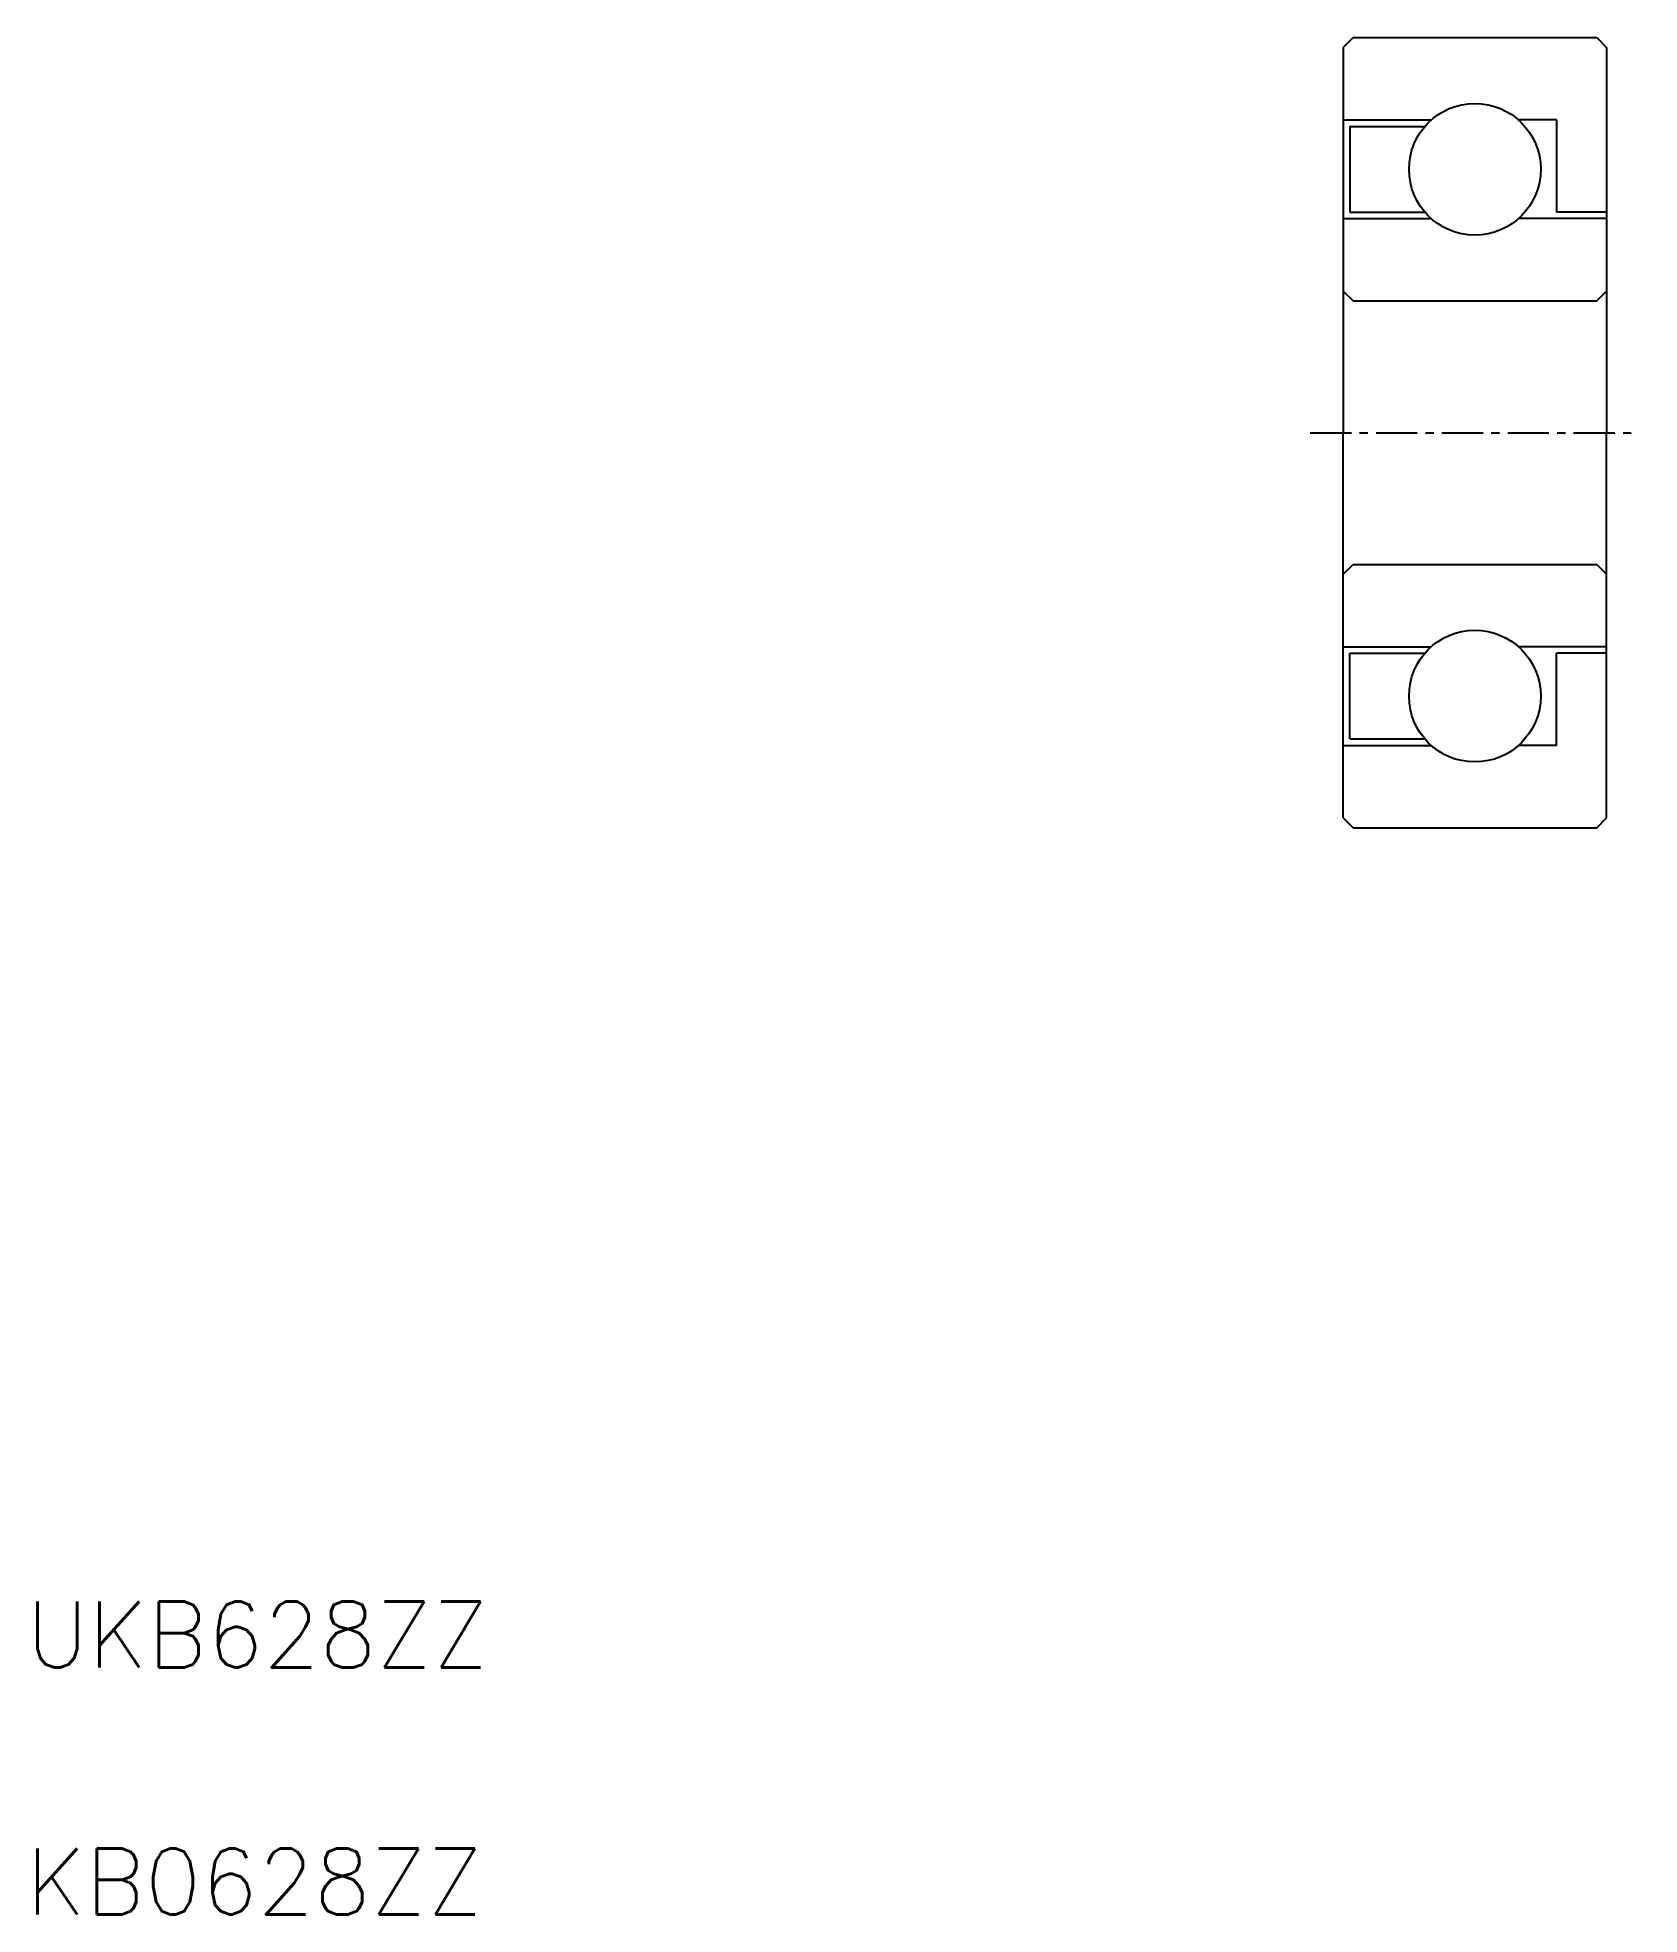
# Model space of a CAD drawing. Extents: x 5.3 to 54, y 5 to 62.
import ezdxf

# ---------------------------------------------------------------- set-up
doc = ezdxf.new("R2010")
doc.units = 0
doc.linetypes.add('CENTER', pattern=[2, 1.25, -0.25, 0.25, -0.25])
doc.layers.get('0').update_dxf_attribs({"linetype": 'CONTINUOUS'})
doc.layers.add('CENTER', color=1, linetype='CENTER')
doc.styles.get("Standard").update_dxf_attribs({"font": 'txt.shx', "bigfont": 'bigfont.shx'})

msp = doc.modelspace()

# ---------------------------------------------------------------- linework, layer by layer
at = {"color": 7, "linetype": 'CONTINUOUS'}
for p, q in [((45, 61.7), (45.3, 62)), ((45, 61.7), (45, 50)), ((45.3, 62), (52.7, 62)), ((52.7, 62), (53, 61.7)), ((53, 61.7), (53, 50)), ((45, 59.5), (47.677, 59.5)), ((45.2, 59.3), (47.48, 59.3)), ((45.2, 59.3), (45.2, 56.7)), ((51.481, 59.5), (50.323, 59.5)), ((51.481, 59.5), (51.481, 56.7)), ((45, 56.5), (47.677, 56.5)), ((45.2, 56.7), (47.48, 56.7)), ((53, 56.5), (50.323, 56.5)), ((53, 56.7), (51.481, 56.7)), ((45, 54.3), (45.3, 54)), ((52.7, 54), (53, 54.3)), ((45.3, 54), (52.7, 54)), ((45, 38.3), (45, 50)), ((53, 38.3), (53, 50)), ((45, 45.7), (45.3, 46)), ((45.3, 46), (52.7, 46)), ((52.7, 46), (53, 45.7)), ((45, 43.5), (47.677, 43.5)), ((53, 43.5), (50.323, 43.5)), ((45.2, 40.7), (45.2, 43.3)), ((45.2, 43.3), (47.48, 43.3)), ((51.481, 40.5), (51.481, 43.3)), ((53, 43.3), (51.481, 43.3)), ((45, 40.5), (47.677, 40.5)), ((45.2, 40.7), (47.48, 40.7)), ((51.481, 40.5), (50.323, 40.5)), ((45, 38.3), (45.3, 38)), ((52.7, 38), (53, 38.3)), ((45.3, 38), (52.7, 38))]:
    msp.add_line(p, q, dxfattribs=at)
for centre in [(49, 58), (49, 42)]:
    msp.add_circle(centre, 2, dxfattribs=at)
at = {"layer": 'CENTER', "color": 1, "linetype": 'CENTER'}
msp.add_line((44, 50), (54, 50), dxfattribs=at)

# ---------------------------------------------------------------- texts
at = {"color": 7, "linetype": 'CONTINUOUS'}
for s, p in [('UKB628ZZ', (5, 12.5)), ('KB0628ZZ', (5, 5))]:
    msp.add_text(s, height=2, dxfattribs=at).set_placement(p)

doc.saveas('drawing.dxf')
